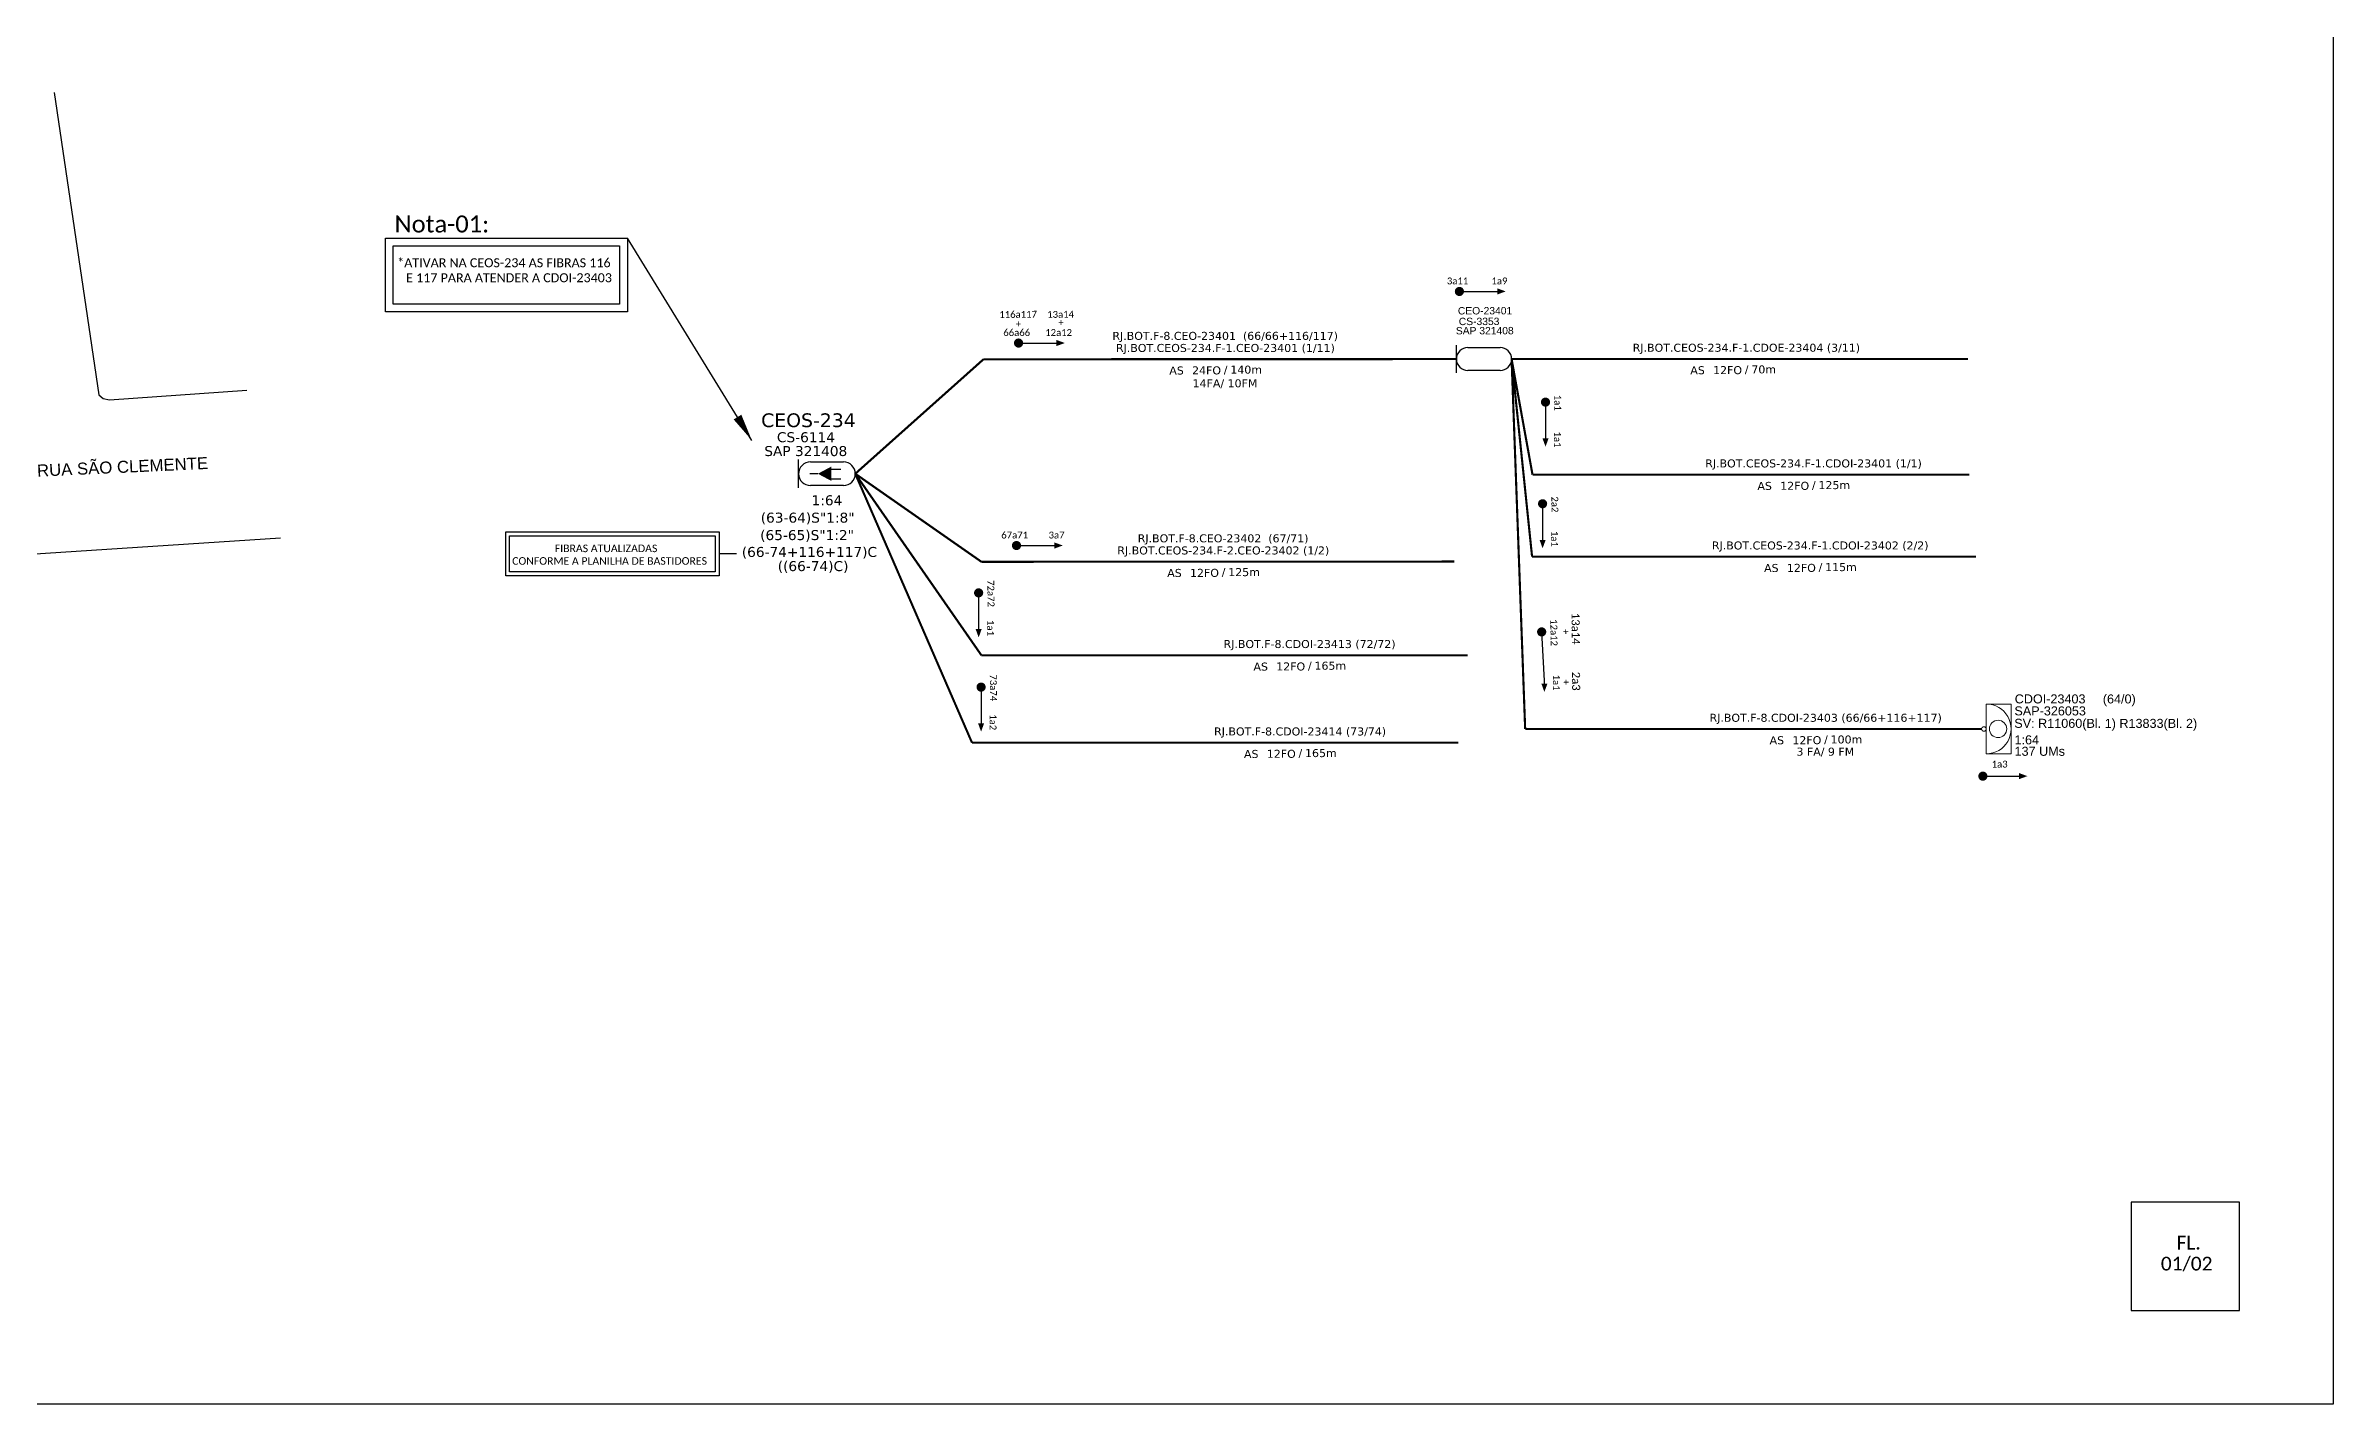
# Model space of a CAD drawing. Extents: x -4 to 1788, y 1 to 595.
# Drawn here: x 337 to 837, y 1 to 298 of the extents above; entities that cross this region are included whole.
import ezdxf
from ezdxf.enums import TextEntityAlignment as Align

# ---------------------------------------------------------------- set-up
doc = ezdxf.new("R2010")
doc.units = 0
for name, color, linetype, lineweight in [("20.0-LEGENDA DOS CDO'S", 1, 'Continuous', 0), ('20.2-CDO_POSTE', 1, 'Continuous', 5), ('40.1-ETIQUETAS', 1, 'Continuous', 20), ('Segmento Logradouro Texto', 5, 'Continuous', 0)]:
    doc.layers.add(name, color=color, linetype=linetype, lineweight=lineweight)
for name, color, linetype in [('20.4-CEOS', 1, 'Continuous'), ('CAP a instalar', 1, 'Continuous'), ('QUADRA', 7, 'Continuous'), ('SETA', 7, 'Continuous')]:
    doc.layers.add(name, color=color, linetype=linetype)
doc.styles.add('ARIAL', font='arial.ttf')
doc.styles.add('DIGICADE', font='arial.ttf')
doc.styles.add('MtXpl_Calibri', font='calibri.ttf')
doc.styles.add('siredit', font='verdana.ttf')
doc.styles.add('WMF-Calibri0', font='calibri.ttf')
doc.linetypes.add('FENCELINE1', pattern='A,0.25,-0.1,[133,ltypeshp.shx,S=0.1,R=0,X=-0.1,Y=0],-0.1,1', length=1.45)
doc.dimstyles.get("Standard").update_dxf_attribs({"dimtxt": 0.18, "dimasz": 0.18, "dimexe": 0.18, "dimexo": 0.0625, "dimgap": 0.09, "dimtad": 0, "dimtih": 1, "dimtoh": 1, "dimdec": 4, "dimzin": 0, "dimdsep": 46, "dimtxsty": 'Standard', "dimcen": 0.09, "dimadec": 0, "dimazin": 0, "dimtfac": 1, "dimtdec": 4, "dimtofl": 0, "dimtmove": 0, "dimatfit": 3, "dimfxl": 0, "dimtolj": 1, "dimtzin": 0, "dimarcsym": 0})

# ---------------------------------------------------------------- blocks, each defined once
blk = doc.blocks.new('CDOE-TEXTO PADRÃO')
at = {"layer": "20.0-LEGENDA DOS CDO'S", "color": 0, "style": 'ARIAL'}
for tag, p in [('CDO_N', (0.49, 7.39)), ('CORDOALHA', (0.5, 4.33)), ('SAP', (0.51, 1.67)), ('SPLITER_1', (0.59, -0.91)), ('SPLITER_2', (0.6, -3.55)), ('(XX-XX_F)S', (0.54, -8.29)), ('(XX-XX_L)S', (0.55, -10.83)), ('UMS', (0.55, -13.15))]:
    blk.add_attdef(tag, p, '', height=1.7, rotation=0.118, dxfattribs=at)
blk.add_attdef('FIBRAS_UTILIZADAS', text='', height=1.7, rotation=0.118, dxfattribs=at).set_placement((19.77, 7.43), align=Align.CENTER)
blk = doc.blocks.new('ETIQUETA_RS5F')
at = {"layer": '40.1-ETIQUETAS', "color": 0, "style": 'siredit'}
blk.add_text('/', height=1.5, dxfattribs=at).set_placement((1.58, -1.95), align=Align.MIDDLE_RIGHT)
for tag, p in [('ETIQUETA_R_PRIMARIA', (1.21, 4.1)), ('ETIQUETA_R_SECUNDARIA', (1.21, 2.1)), ('F_ATIVAS/F_MORTAS', (1.14, -4.24))]:
    blk.add_attdef(tag, text='', height=1.5, dxfattribs=at).set_placement(p, align=Align.MIDDLE_CENTER)
for tag, p in [('TIPO_CABO', (-6.58, -2.12)), ('CAP_CABO', (0.4, -2.09))]:
    blk.add_attdef(tag, text='', height=1.5, dxfattribs=at).set_placement(p, align=Align.MIDDLE_RIGHT)
blk.add_attdef('METROS', text='', height=1.5, dxfattribs=at).set_placement((2.14, -1.95), align=Align.MIDDLE_LEFT)
for tag, p in [('FUSÃO_1', (0.85, -8.39)), ('FUSÃO_2', (0.85, -10.6)), ('FUSÃO_3', (0.85, -12.93)), ('FUSÃO_4', (0.85, -15.14)), ('FUSÃO_5', (0.85, -17.16))]:
    blk.add_attdef(tag, text='', height=1.5, dxfattribs=at).set_placement(p, align=Align.CENTER)

msp = doc.modelspace()

# ---------------------------------------------------------------- linework, layer by layer
at = {"color": 7}
msp.add_lwpolyline([(-3.83, 595.26), (837.17, 595.26), (837.17, 1.26), (-3.83, 1.26)], close=True, dxfattribs=at)
at = {"color": 1}
for points in [[(411.33, 256.16), (464.21, 256.16), (464.21, 240.09), (411.33, 240.09)], [(413.01, 254.48), (462.52, 254.48), (462.52, 241.77), (413.01, 241.77)]]:
    msp.add_lwpolyline(points, close=True, dxfattribs=at)
at = {"const_width": 1}
for points in [[(645.62, 244.54, 1), (646.62, 244.54, 1)], [(549.24, 233.26, 1), (550.24, 233.26, 1)], [(664.95, 220.85, 1), (664.94, 219.85, 1)], [(664.31, 198.63, 1), (664.31, 197.63, 1)], [(548.79, 188.99, 1), (549.79, 188.99, 1)], [(541.01, 179.15, 1), (541.01, 178.15, 1)], [(664.11, 170.61, 1), (664.1, 169.61, 1)], [(541.55, 158.54, 1), (541.55, 157.54, 1)], [(760.07, 138.57, 1), (761.07, 138.57, 1)]]:
    msp.add_lwpolyline(points, format="xyb", close=True, dxfattribs=at)
at = {"color": 5, "ltscale": 9e-07}
for points in [[(437.61, 192), (484.26, 192), (484.26, 182.36), (437.61, 182.36)], [(438.47, 191.14), (483.41, 191.14), (483.41, 183.22), (438.47, 183.22)]]:
    msp.add_lwpolyline(points, close=True, dxfattribs=at)
msp.add_lwpolyline([(488.04, 187.18), (484.26, 187.18)], dxfattribs=at)
at = {"color": 0}
msp.add_lwpolyline([(816.67, 45.46), (792.97, 45.46), (792.97, 21.75), (816.67, 21.75)], close=True, dxfattribs=at)
at = {"layer": '20.4-CEOS', "color": 5}
for p, q in [((645.46, 226.73), (645.46, 232.79)), ((647.97, 232.27), (655.02, 232.27)), ((655.02, 227.25), (647.97, 227.25)), ((504.24, 207.27), (511.46, 207.27)), ((511.46, 202.12), (504.24, 202.12))]:
    msp.add_line(p, q, dxfattribs=at)
for points in [[(501.66, 201.59), (501.66, 207.8)], [(508.71, 205.72), (510.9, 205.72)], [(505.86, 204.69), (504.12, 204.69)], [(508.71, 203.57), (510.9, 203.57)]]:
    msp.add_lwpolyline(points, dxfattribs=at)
msp.add_lwpolyline([(505.86, 204.69, 0, 3.18, 0), (508.84, 204.69, 3.18, 3.18, 0)], format="xyseb", dxfattribs=at)
for centre, radius, start, end in [((647.97, 229.76), 2.51, 90, 270), ((655.02, 229.76), 2.51, 270, 90), ((504.24, 204.69), 2.58, 90, 270), ((511.46, 204.69), 2.58, 270, 90)]:
    msp.add_arc(centre, radius, start, end, dxfattribs=at)
at = {"layer": '40.1-ETIQUETAS'}
msp.add_lwpolyline([(761.3, 154.33), (766.75, 154.33), (766.75, 143.43), (761.3, 143.43)], close=True, dxfattribs=at)
for centre, major_axis, start_param, end_param in [((761.3, 148.9), (-3.85, 3.85), 2.356194, 5.497787), ((763.89, 148.9), (1.33, 1.33), 3.926991, 10.210176), ((760.8, 148.89), (-0.356, 0.356), 2.356194490191767, 8.639379797371353)]:
    msp.add_ellipse(centre, major_axis=major_axis, ratio=1, start_param=start_param, end_param=end_param, dxfattribs=at)
at = {"layer": 'CAP a instalar', "color": 5, "linetype": 'FENCELINE1', "ltscale": 7, "const_width": 0.467}
for points in [[(514.04, 204.69), (542.07, 229.71)], [(542.07, 229.71), (645.46, 229.76)]]:
    msp.add_lwpolyline(points, dxfattribs=at)
at = {"layer": 'CAP a instalar', "color": 7, "linetype": 'FENCELINE1', "ltscale": 7, "const_width": 0.467}
for points in [[(657.53, 229.76), (757.32, 229.76)], [(514.04, 204.69), (541.62, 185.44)], [(539.56, 145.9), (514.04, 204.69)], [(541.62, 185.44), (645.01, 185.49)]]:
    msp.add_lwpolyline(points, dxfattribs=at)
at = {"layer": 'CAP a instalar', "linetype": 'FENCELINE1', "ltscale": 7, "const_width": 0.467}
for points in [[(657.53, 229.76), (660.5, 148.88)], [(660.5, 148.88), (760.3, 148.88)]]:
    msp.add_lwpolyline(points, dxfattribs=at)
at = {"layer": 'CAP a instalar', "color": 8, "linetype": 'FENCELINE1', "ltscale": 7, "const_width": 0.467}
for points in [[(657.53, 229.76), (662.01, 186.56)], [(657.53, 229.76), (662.11, 204.47)], [(514.04, 204.69), (541.62, 165)], [(662.11, 204.47), (757.63, 204.5)], [(662.01, 186.56), (759.09, 186.56)], [(541.62, 165), (647.96, 165.01)], [(539.56, 145.9), (645.89, 145.91)]]:
    msp.add_lwpolyline(points, dxfattribs=at)
at = {"layer": 'QUADRA'}
for points in [[(338.88, 288.03), (348.63, 221.96), (349.59, 221.12), (351, 220.85), (381.02, 222.99)], [(338.88, 288.03), (348.63, 221.96), (349.59, 221.12), (351, 220.85), (381.02, 222.99)], [(388.41, 190.64), (309.03, 185.44), (260.3, 182.09), (218.21, 179.17), (153.33, 174.72), (134.92, 173.82), (133.75, 173.24), (133.08, 172.19), (133.04, 170.96), (140.58, 142.2)]]:
    msp.add_lwpolyline(points, dxfattribs=at)
at = {"layer": 'SETA'}
for points in [[(646.5, 244.54), (655.1, 244.54)], [(550.12, 233.26), (558.72, 233.26)], [(664.94, 220.35), (664.94, 211.75)], [(664.31, 198.13), (664.3, 189.53)], [(549.67, 188.99), (558.27, 188.99)], [(541.01, 178.65), (541, 170.05)], [(664.1, 170.11), (664.69, 158.12)], [(541.55, 158.04), (541.54, 149.45)], [(760.57, 138.57), (769.17, 138.57)]]:
    msp.add_lwpolyline(points, dxfattribs=at)
for points in [[(654.41, 245.22), (656.24, 244.55), (654.41, 243.88)], [(558.03, 233.94), (559.86, 233.27), (558.03, 232.6)], [(665.62, 212.44), (664.95, 210.61), (664.28, 212.44)], [(664.98, 190.22), (664.31, 188.39), (663.65, 190.22)], [(557.58, 189.67), (559.41, 189), (557.58, 188.33)], [(541.68, 170.74), (541.02, 168.91), (540.35, 170.74)], [(665.37, 158.81), (664.7, 156.98), (664.04, 158.81)], [(542.22, 150.14), (541.55, 148.31), (540.88, 150.14)], [(768.48, 139.25), (770.31, 138.58), (768.48, 137.92)]]:
    msp.add_solid(points, dxfattribs=at)

# ---------------------------------------------------------------- block references
at = {"layer": '20.2-CDO_POSTE', "color": 5}
ref = msp.add_blockref('CDOE-TEXTO PADRÃO', (647.18, 232.44), dxfattribs=dict(at, xscale=0.947556147652673, yscale=0.947556147652673, zscale=0.947556147652673))
ref.add_attrib('CDO_N', 'CS-3353', (645.99, 237.18), dxfattribs={"layer": "20.0-LEGENDA DOS CDO'S", "color": 0, "height": 1.611, "rotation": 0.118, "style": 'ARIAL'})
ref.add_attrib('SAP', 'CEO-23401', (645.79, 239.51), dxfattribs={"layer": "20.0-LEGENDA DOS CDO'S", "color": 0, "height": 1.611, "rotation": 0.118, "style": 'ARIAL'})
ref = msp.add_blockref('CDOE-TEXTO PADRÃO', (645.24, 230.41), dxfattribs=dict(at, xscale=0.947556147652673, yscale=0.947556147652673, zscale=0.947556147652673))
ref.add_attrib('CDO_N', 'SAP 321408', (645.35, 235.15), dxfattribs={"layer": "20.0-LEGENDA DOS CDO'S", "color": 0, "height": 1.611, "rotation": 0.118, "style": 'ARIAL'})
at = {"layer": '40.1-ETIQUETAS', "color": 7}
ref = msp.add_blockref('ETIQUETA_RS5F', (707.48, 229.78), dxfattribs=dict(at, xscale=1.16639998499977, yscale=1.16639998499977, zscale=1.16639998499977))
ref.add_attrib('ETIQUETA_R_SECUNDARIA', 'RJ.BOT.CEOS-234.F-1.CDOE-23404 (3/11)', dxfattribs={"color": 0, "height": 1.7496, "style": 'siredit'}).set_placement((708.86, 232.24), align=Align.MIDDLE_CENTER)
ref.add_attrib('TIPO_CABO', 'AS', dxfattribs={"color": 0, "height": 1.75, "style": 'siredit'}).set_placement((699.77, 227.32), align=Align.MIDDLE_RIGHT)
ref.add_attrib('CAP_CABO', '12FO', dxfattribs={"color": 0, "height": 1.75, "style": 'siredit'}).set_placement((707.91, 227.34), align=Align.MIDDLE_RIGHT)
ref.add_attrib('METROS', '70m', dxfattribs={"color": 0, "height": 1.75, "style": 'siredit'}).set_placement((709.95, 227.5), align=Align.MIDDLE_LEFT)
at = {"layer": '40.1-ETIQUETAS', "color": 8}
ref = msp.add_blockref('ETIQUETA_RS5F', (722.16, 204.49), dxfattribs=dict(at, xscale=1.16639998499977, yscale=1.16639998499977, zscale=1.16639998499977))
ref.add_attrib('ETIQUETA_R_SECUNDARIA', 'RJ.BOT.CEOS-234.F-1.CDOI-23401 (1/1)', dxfattribs={"color": 0, "height": 1.7496, "style": 'siredit'}).set_placement((723.54, 206.95), align=Align.MIDDLE_CENTER)
ref.add_attrib('TIPO_CABO', 'AS', dxfattribs={"color": 0, "height": 1.75, "style": 'siredit'}).set_placement((714.44, 202.03), align=Align.MIDDLE_RIGHT)
ref.add_attrib('CAP_CABO', '12FO', dxfattribs={"color": 0, "height": 1.75, "style": 'siredit'}).set_placement((722.59, 202.05), align=Align.MIDDLE_RIGHT)
ref.add_attrib('METROS', '125m', dxfattribs={"color": 0, "height": 1.75, "style": 'siredit'}).set_placement((724.62, 202.21), align=Align.MIDDLE_LEFT)
at = {"layer": '40.1-ETIQUETAS', "color": 7}
ref = msp.add_blockref('ETIQUETA_RS5F', (593.12, 185.46), dxfattribs=dict(at, xscale=1.16639998499977, yscale=1.16639998499977, zscale=1.16639998499977))
ref.add_attrib('ETIQUETA_R_PRIMARIA', 'RJ.BOT.F-8.CEO-23402  (67/71)', dxfattribs={"color": 0, "height": 1.7496, "style": 'siredit'}).set_placement((594.46, 190.57), align=Align.MIDDLE_CENTER)
ref.add_attrib('ETIQUETA_R_SECUNDARIA', 'RJ.BOT.CEOS-234.F-2.CEO-23402 (1/2)', dxfattribs={"color": 0, "height": 1.7496, "style": 'siredit'}).set_placement((594.5, 187.92), align=Align.MIDDLE_CENTER)
ref.add_attrib('TIPO_CABO', 'AS', dxfattribs={"color": 0, "height": 1.75, "style": 'siredit'}).set_placement((585.41, 183), align=Align.MIDDLE_RIGHT)
ref.add_attrib('CAP_CABO', '12FO', dxfattribs={"color": 0, "height": 1.75, "style": 'siredit'}).set_placement((593.55, 183.02), align=Align.MIDDLE_RIGHT)
ref.add_attrib('METROS', '125m', dxfattribs={"color": 0, "height": 1.75, "style": 'siredit'}).set_placement((595.59, 183.18), align=Align.MIDDLE_LEFT)
at = {"layer": '40.1-ETIQUETAS', "color": 8}
ref = msp.add_blockref('ETIQUETA_RS5F', (723.62, 186.55), dxfattribs=dict(at, xscale=1.16639998499977, yscale=1.16639998499977, zscale=1.16639998499977))
ref.add_attrib('ETIQUETA_R_SECUNDARIA', 'RJ.BOT.CEOS-234.F-1.CDOI-23402 (2/2)', dxfattribs={"color": 0, "height": 1.7496, "style": 'siredit'}).set_placement((725, 189.01), align=Align.MIDDLE_CENTER)
ref.add_attrib('TIPO_CABO', 'AS', dxfattribs={"color": 0, "height": 1.75, "style": 'siredit'}).set_placement((715.9, 184.09), align=Align.MIDDLE_RIGHT)
ref.add_attrib('CAP_CABO', '12FO', dxfattribs={"color": 0, "height": 1.75, "style": 'siredit'}).set_placement((724.05, 184.11), align=Align.MIDDLE_RIGHT)
ref.add_attrib('METROS', '115m', dxfattribs={"color": 0, "height": 1.75, "style": 'siredit'}).set_placement((726.08, 184.28), align=Align.MIDDLE_LEFT)
ref = msp.add_blockref('ETIQUETA_RS5F', (611.98, 165), dxfattribs=dict(at, xscale=1.16639998499977, yscale=1.16639998499977, zscale=1.16639998499977))
ref.add_attrib('ETIQUETA_R_SECUNDARIA', 'RJ.BOT.F-8.CDOI-23413 (72/72)', dxfattribs={"color": 0, "height": 1.7496, "style": 'siredit'}).set_placement((613.36, 167.46), align=Align.MIDDLE_CENTER)
ref.add_attrib('TIPO_CABO', 'AS', dxfattribs={"color": 0, "height": 1.75, "style": 'siredit'}).set_placement((604.26, 162.53), align=Align.MIDDLE_RIGHT)
ref.add_attrib('CAP_CABO', '12FO', dxfattribs={"color": 0, "height": 1.75, "style": 'siredit'}).set_placement((612.4, 162.56), align=Align.MIDDLE_RIGHT)
ref.add_attrib('METROS', '165m', dxfattribs={"color": 0, "height": 1.75, "style": 'siredit'}).set_placement((614.44, 162.72), align=Align.MIDDLE_LEFT)
at = {"layer": '40.1-ETIQUETAS'}
ref = msp.add_blockref('ETIQUETA_RS5F', (724.82, 148.88), dxfattribs=dict(at, xscale=1.16639998499977, yscale=1.16639998499977, zscale=1.16639998499977))
ref.add_attrib('ETIQUETA_R_SECUNDARIA', 'RJ.BOT.F-8.CDOI-23403 (66/66+116+117)', dxfattribs={"color": 0, "height": 1.7496, "style": 'siredit'}).set_placement((726.2, 151.34), align=Align.MIDDLE_CENTER)
ref.add_attrib('TIPO_CABO', 'AS', dxfattribs={"color": 0, "height": 1.75, "style": 'siredit'}).set_placement((717.1, 146.42), align=Align.MIDDLE_RIGHT)
ref.add_attrib('CAP_CABO', '12FO', dxfattribs={"color": 0, "height": 1.75, "style": 'siredit'}).set_placement((725.25, 146.44), align=Align.MIDDLE_RIGHT)
ref.add_attrib('METROS', '100m', dxfattribs={"color": 0, "height": 1.75, "style": 'siredit'}).set_placement((727.28, 146.6), align=Align.MIDDLE_LEFT)
ref.add_attrib('F_ATIVAS/F_MORTAS', '3 FA/ 9 FM', dxfattribs={"color": 0, "height": 1.75, "style": 'siredit'}).set_placement((726.12, 143.93), align=Align.MIDDLE_CENTER)
at = {"layer": '40.1-ETIQUETAS', "color": 8}
ref = msp.add_blockref('ETIQUETA_RS5F', (609.91, 145.9), dxfattribs=dict(at, xscale=1.16639998499977, yscale=1.16639998499977, zscale=1.16639998499977))
ref.add_attrib('ETIQUETA_R_SECUNDARIA', 'RJ.BOT.F-8.CDOI-23414 (73/74)', dxfattribs={"color": 0, "height": 1.7496, "style": 'siredit'}).set_placement((611.29, 148.35), align=Align.MIDDLE_CENTER)
ref.add_attrib('TIPO_CABO', 'AS', dxfattribs={"color": 0, "height": 1.75, "style": 'siredit'}).set_placement((602.19, 143.43), align=Align.MIDDLE_RIGHT)
ref.add_attrib('CAP_CABO', '12FO', dxfattribs={"color": 0, "height": 1.75, "style": 'siredit'}).set_placement((610.34, 143.46), align=Align.MIDDLE_RIGHT)
ref.add_attrib('METROS', '165m', dxfattribs={"color": 0, "height": 1.75, "style": 'siredit'}).set_placement((612.37, 143.62), align=Align.MIDDLE_LEFT)

# ---------------------------------------------------------------- texts
at = {"color": 1, "style": 'WMF-Calibri0'}
msp.add_text('Nota-01:', height=3.713, dxfattribs=at).set_placement((413.32, 257.44))
at = {"color": 1, "style": 'MtXpl_Calibri'}
for s, height, rotation, p in [('116a117', 1.5, 0.4163, (545.54, 238.75)), ('13a14', 1.5, 0.4163, (556.01, 238.77)), ('+', 1.5, 0.4163, (549.1, 236.69)), ('+', 1.5, 0.4163, (558.43, 237)), ('+', 1.5, 270.6666, (668.64, 170.73)), ('13a14', 1.768, 270.6666, (670.63, 174.26)), ('2a3', 1.768, 270.6666, (670.73, 161.37)), ('+', 1.5, 270.6666, (668.7, 159.69))]:
    msp.add_text(s, height=height, rotation=rotation, dxfattribs=at).set_placement(p)
at = {"style": 'WMF-Calibri0'}
for s, p in [('FL.', (802.9, 35.09)), ('01/02', (799.48, 30.5))]:
    msp.add_text(s, height=3, dxfattribs=at).set_placement(p)
at = {"color": 1, "insert": (411.96, 251.8), "char_height": 1.9659, "attachment_point": 1, "style": 'WMF-Calibri0'}
msp.add_mtext_dynamic_manual_height_columns('{\\W2.807775; }*ATIVAR NA CEOS-234 AS FIBRAS 116 \\P{\\W5.61555; }E 117 PARA ATENDER A CDOI-23403', width=49.9935, gutter_width=12.5, heights=[0], dxfattribs=at)
at = {"char_height": 1.5, "width": 25.3588, "attachment_point": 5}
for s, insert in [('{\\fCalibri|b0|i0|c0|p34;\\C7;3a11}', (645.72, 246.83)), ('{\\fCalibri|b0|i0|c0|p34;\\C7;1a9}', (654.88, 246.83)), ('{\\fCalibri|b0|i0|c0|p34;\\C7;66a66}', (549.34, 235.55)), ('{\\fCalibri|b0|i0|c0|p34;\\C7;12a12}', (558.5, 235.55)), ('{\\fCalibri|b0|i0|c0|p34;\\C7;67a71}', (548.89, 191.28)), ('{\\fCalibri|b0|i0|c0|p34;\\C7;3a7}', (558.05, 191.28)), ('{\\fCalibri|b0|i0|c0|p34;\\C7;1a3}', (764.23, 141.2))]:
    msp.add_mtext(s, dxfattribs=dict(at, insert=insert))
for s, insert, rotation in [('{\\fCalibri|b0|i0|c0|p34;\\C7;1a1}', (667.63, 220.2), 270.6666), ('{\\fCalibri|b0|i0|c0|p34;\\C7;1a1}', (667.56, 212.17), 269.9383), ('{\\fCalibri|b0|i0|c0|p34;\\C7;2a2}', (666.99, 197.98), 270.6666), ('{\\fCalibri|b0|i0|c0|p34;\\C7;1a1}', (666.93, 190.44), 269.9383), ('{\\fCalibri|b0|i0|c0|p34;\\C7;72a72}', (543.7, 178.5), 270.6666), ('{\\fCalibri|b0|i0|c0|p34;\\C7;1a1}', (543.63, 170.96), 269.9383), ('{\\fCalibri|b0|i0|c0|p34;\\C7;12a12}', (666.79, 169.96), 270.6666), ('\\C7;\\fCalibri|b0|i0|c0|p34;73a74', (544.23, 157.89), 270.6666), ('{\\fCalibri|b0|i0|c0|p34;\\C7;1a1}', (667.32, 159.03), 269.9383), ('\\C7;\\fCalibri|b0|i0|c0|p34;1a2', (544.16, 150.36), 269.9383)]:
    msp.add_mtext(s, dxfattribs=dict(at, insert=insert, rotation=rotation))
at = {"layer": "20.0-LEGENDA DOS CDO'S", "color": 1, "style": 'ARIAL'}
for s, height, p in [('CDOI-23403', 1.973, (767.53, 154.48)), ('SV: R11060(Bl. 1) R13833(Bl. 2)  ', 1.9734, (767.43, 149.14)), ('SAP-326053', 1.973, (767.46, 151.86)), ('1:64', 1.973, (767.49, 145.53)), ('137 UMs', 1.973, (767.49, 143.03))]:
    msp.add_text(s, height=height, rotation=359.9724, dxfattribs=at).set_placement(p)
msp.add_text('          (64/0)', height=1.9734, rotation=359.9724, dxfattribs=at).set_placement((786.56, 154.47), align=Align.CENTER)
at = {"layer": '20.4-CEOS', "color": 5, "style": 'siredit'}
for s, height, p in [('CEOS-234', 3.003, (503.8, 217.89)), ('((66-74)C)', 2.183, (504.82, 185.59))]:
    msp.add_text(s, height=height, dxfattribs=at).set_placement(p, align=Align.TOP_CENTER)
at = {"layer": '20.4-CEOS', "color": 7, "style": 'siredit'}
for s, height, p in [('SAP 321408', 2.183, (503.22, 210.74)), ('CS-6114', 2.183, (503.26, 213.77)), ('(63-64)S"1:8"', 2.1826, (503.63, 196.18)), ('1:64', 2.183, (507.85, 199.98)), ('(65-65)S"1:2"', 2.1826, (503.5, 192.37))]:
    msp.add_text(s, height=height, dxfattribs=at).set_placement(p, align=Align.TOP_CENTER)
at = {"layer": '20.4-CEOS', "color": 1, "style": 'siredit'}
msp.add_text('(66-74+116+117)C', height=2.1826, dxfattribs=at).set_placement((504.02, 188.68), align=Align.TOP_CENTER)
at = {"layer": '40.1-ETIQUETAS', "color": 1, "style": 'siredit'}
msp.add_text('RJ.BOT.F-8.CEO-23401  (66/66+116/117)', height=1.7496, dxfattribs=at).set_placement((594.91, 234.83), align=Align.MIDDLE_CENTER)
at = {"layer": '40.1-ETIQUETAS', "color": 5, "style": 'siredit'}
msp.add_text('RJ.BOT.CEOS-234.F-1.CEO-23401 (1/11)', height=1.7496, dxfattribs=at).set_placement((594.96, 232.19), align=Align.MIDDLE_CENTER)
at = {"layer": '40.1-ETIQUETAS', "color": 7, "style": 'siredit'}
for s, p in [('AS', (585.86, 227.26)), ('24FO', (594, 227.29)), ('/', (595.42, 227.45))]:
    msp.add_text(s, height=1.75, dxfattribs=at).set_placement(p, align=Align.MIDDLE_RIGHT)
at = {"layer": '40.1-ETIQUETAS', "color": 1, "style": 'siredit'}
msp.add_text('14FA/ 10FM', height=1.75, dxfattribs=at).set_placement((601.95, 224.46), align=Align.MIDDLE_RIGHT)
at = {"layer": '40.1-ETIQUETAS', "color": 7, "style": 'siredit'}
msp.add_text('140m', height=1.75, dxfattribs=at).set_placement((596.04, 227.45), align=Align.MIDDLE_LEFT)
at = {"layer": '40.1-ETIQUETAS', "color": 0, "insert": (439.04, 189.2), "char_height": 1.65, "width": 63.1984, "attachment_point": 1, "style": 'siredit'}
msp.add_mtext('{\\fCalibri|b0|i0|c0|p34;\\C7;                FIBRAS ATUALIZADAS \\PCONFORME A PLANILHA DE BASTIDORES}', dxfattribs=at)
at = {"layer": 'Segmento Logradouro Texto', "linetype": 'Continuous', "insert": (335.09, 206.67), "char_height": 2.6208, "width": 40.979, "attachment_point": 1, "rotation": 2.5901, "style": 'DIGICADE'}
msp.add_mtext('RUA SÃO CLEMENTE', dxfattribs=at)

# ---------------------------------------------------------------- leaders
at = {"color": 1}
msp.add_leader([(491.44, 211.97), (464.21, 256.16)], dimstyle='Standard', override={"dimasz": 6, "dimzin": 1}, dxfattribs=at)

doc.saveas('drawing.dxf')
